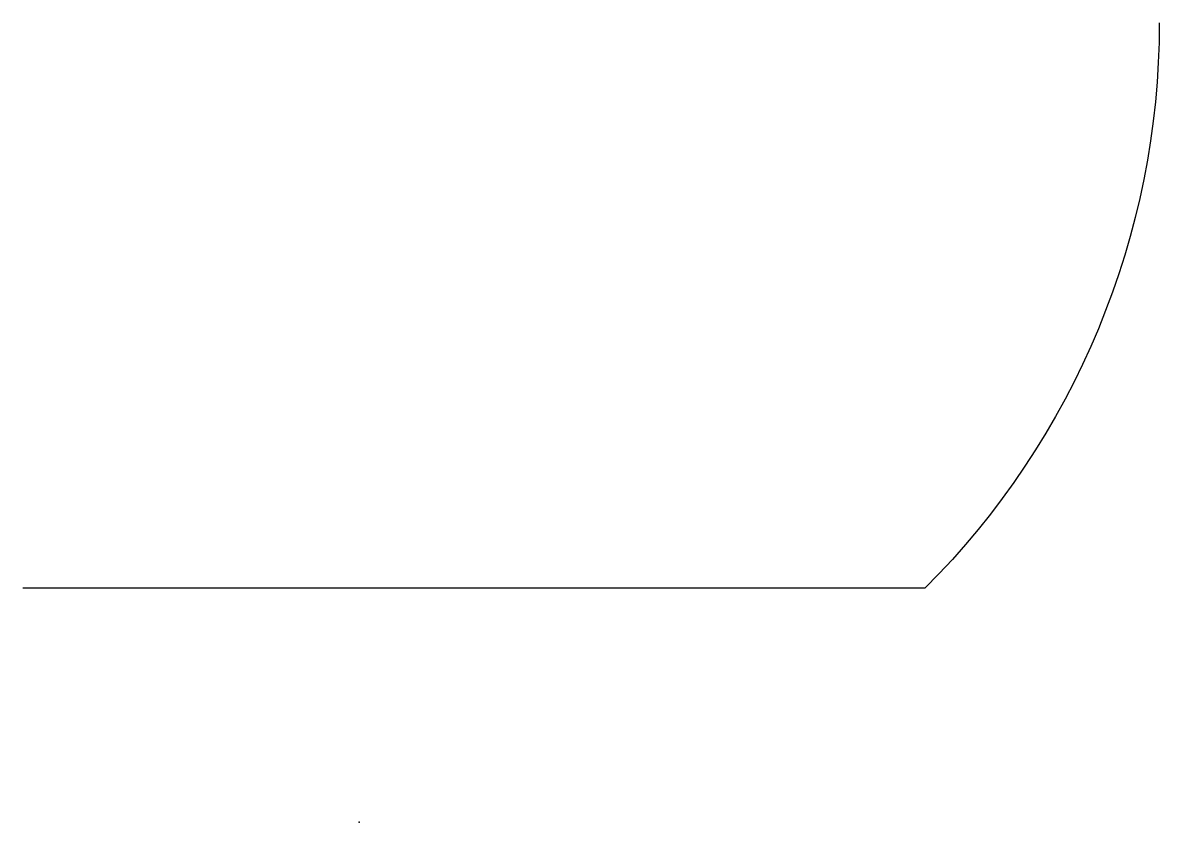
# Model space of a CAD drawing. Header units: inches. Extents: x 147 to 325, y 75 to 200.
import ezdxf

# ---------------------------------------------------------------- set-up
doc = ezdxf.new("R2010")
doc.units = ezdxf.units.IN
doc.header["$MEASUREMENT"] = 0

msp = doc.modelspace()

# ---------------------------------------------------------------- linework, layer by layer
msp.add_lwpolyline([(325, 200, -0.198912), (288.39, 111.61), (147.4, 111.61)], format="xyb")
msp.add_point((200, 75))

doc.saveas('drawing.dxf')
